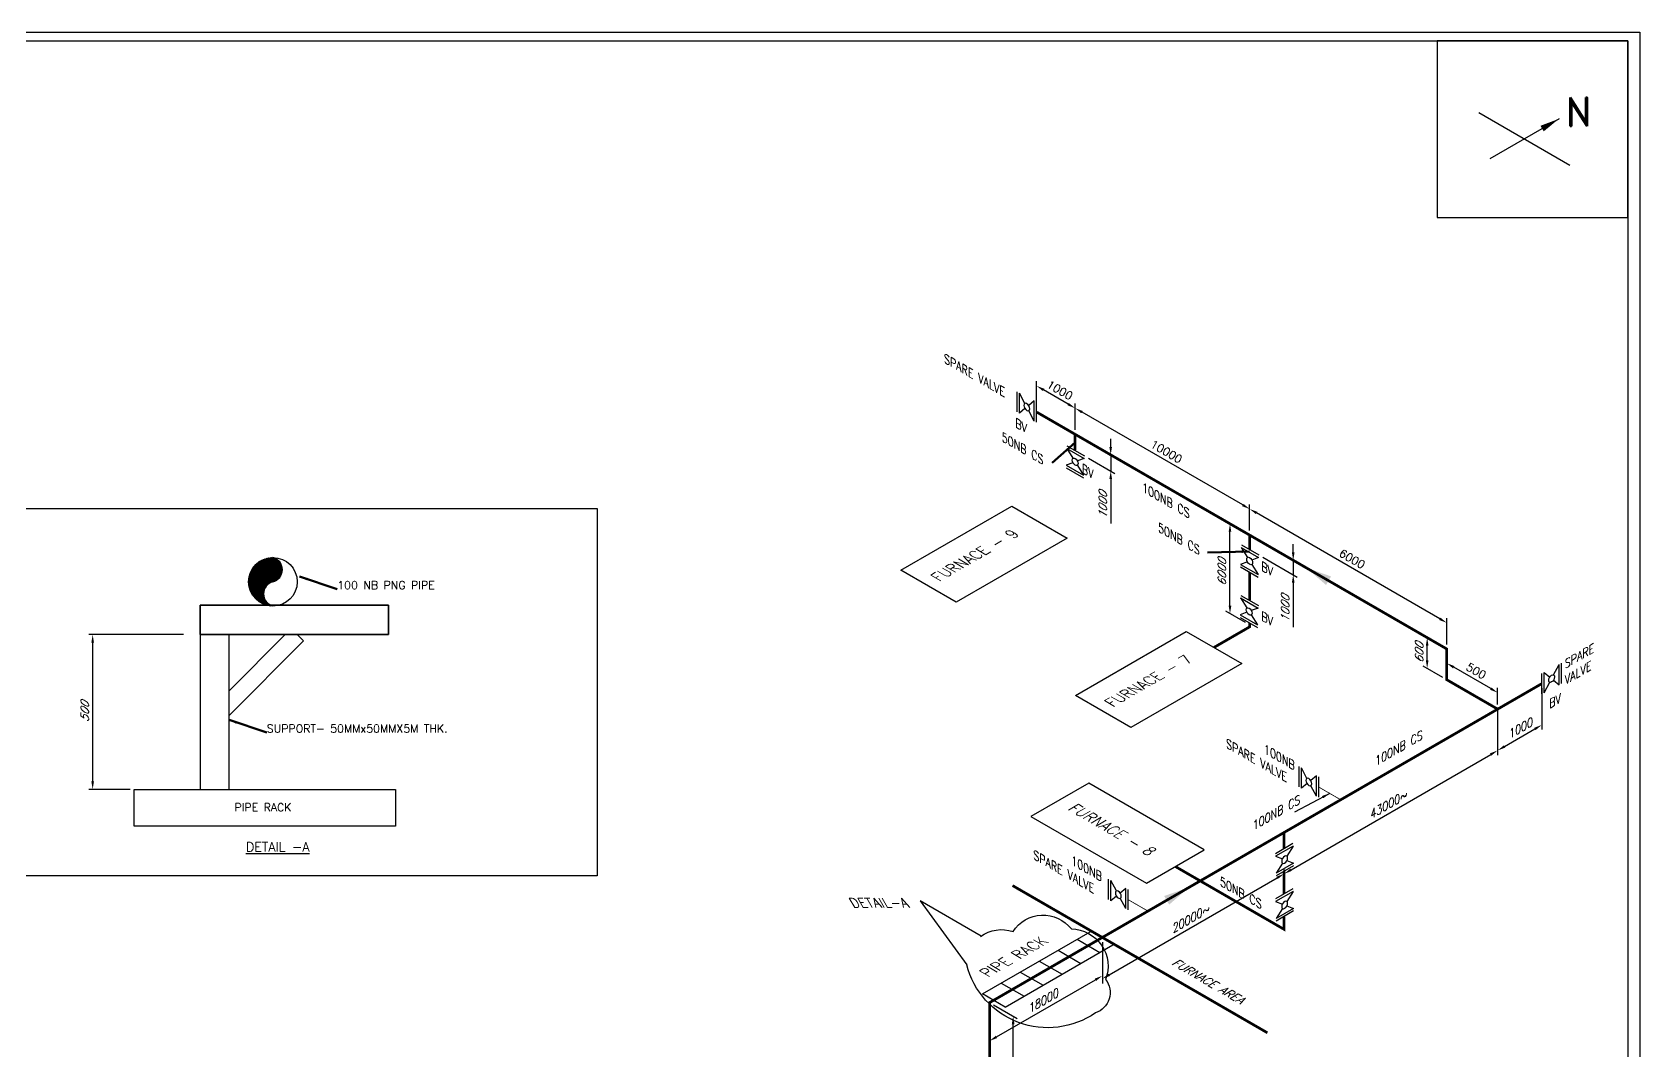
# Model space of a CAD drawing. Header units: inches. Extents: x 1015 to 1949, y 22 to 666.
# Drawn here: x 1346 to 1949, y 285 to 666 of the extents above; entities that cross this region are included whole.
import ezdxf
from ezdxf.enums import TextEntityAlignment as Align

# ---------------------------------------------------------------- set-up
doc = ezdxf.new("R2010")
doc.units = ezdxf.units.IN
doc.header["$MEASUREMENT"] = 0
doc.linetypes.add('PHANTOM', pattern=[2.5, 1.25, -0.25, 0.25, -0.25, 0.25, -0.25])
for name, color, linetype in [('CNG-Pipe', 6, 'Continuous'), ('DIM', 3, 'Continuous'), ('VALVE', 3, 'Continuous')]:
    doc.layers.add(name, color=color, linetype=linetype)
doc.styles.add('ISO30', font='romans.shx', dxfattribs={"oblique": 30})
doc.styles.add('ISO330', font='romans.shx')
doc.styles.add('ROMAND', font='ROMAND.SHX')
doc.styles.get("Standard").update_dxf_attribs({"font": 'arial.ttf'})
doc.dimstyles.new('ISO-25', dxfattribs={"dimtxt": 2, "dimasz": 2, "dimexe": 1, "dimexo": 1, "dimgap": 1, "dimtad": 1, "dimdec": 0, "dimdsep": 46, "dimtxsty": 'Standard', "dimcen": 2, "dimadec": 0, "dimazin": 0, "dimtfac": 1, "dimtdec": 0, "dimtmove": 0, "dimatfit": 0, "dimfxl": 1, "dimarcsym": 0})

# ---------------------------------------------------------------- blocks, each defined once
blk = doc.blocks.new('*D15')
at = {"layer": 'DEFPOINTS', "color": 0, "transparency": 16777216}
for p in [(1704.72, 302.59), (1713.56, 297.49), (1704.72, 250.33)]:
    blk.add_point(p, dxfattribs=at)
at = {"layer": 'DIM', "color": 0, "lineweight": -2, "transparency": 16777216}
for p, q in [((1706.22, 301.73), (1715.06, 296.62)), ((1713.56, 248.23), (1713.56, 294.49)), ((1706.22, 249.47), (1715.06, 244.36))]:
    blk.add_line(p, q, dxfattribs=at)
at = {"layer": 'DIM', "color": 0, "transparency": 16777216}
for points in [[(1713.06, 294.49), (1714.06, 294.49), (1713.56, 297.49)], [(1713.06, 248.23), (1714.06, 248.23), (1713.56, 245.23)]]:
    blk.add_solid(points, dxfattribs=at)
at = {"layer": 'DIM', "color": 0, "transparency": 16777216, "insert": (1710.56, 271.36), "char_height": 3, "attachment_point": 5, "rotation": 90, "style": 'ISO30', "bg_fill": 3, "box_fill_scale": 1.25, "bg_fill_color": 256, "bg_fill_true_color": 13158600, "bg_fill_transparency": 0}
blk.add_mtext('1000', dxfattribs=at)
blk = doc.blocks.new('*D16')
at = {"layer": 'DEFPOINTS', "color": 0, "transparency": 16777216}
for p in [(1747.01, 327.02), (1747.01, 312.66), (1704.72, 302.6)]:
    blk.add_point(p, dxfattribs=at)
at = {"layer": 'DIM', "color": 0, "lineweight": -2, "transparency": 16777216}
for p, q in [((1747.01, 325.28), (1747.01, 310.93)), ((1707.32, 289.74), (1744.41, 311.16)), ((1704.72, 300.87), (1704.72, 286.51))]:
    blk.add_line(p, q, dxfattribs=at)
at = {"layer": 'DIM', "color": 0, "transparency": 16777216}
for points in [[(1744.16, 311.59), (1744.66, 310.73), (1747.01, 312.66)], [(1707.07, 290.18), (1707.57, 289.31), (1704.72, 288.24)]]:
    blk.add_solid(points, dxfattribs=at)
at = {"layer": 'DIM', "color": 0, "transparency": 16777216, "insert": (1724.37, 303.05), "char_height": 3, "attachment_point": 5, "rotation": 30, "style": 'ISO30', "bg_fill": 3, "box_fill_scale": 1.25, "bg_fill_color": 256, "bg_fill_true_color": 13158600, "bg_fill_transparency": 0}
blk.add_mtext('18000', dxfattribs=at)
blk = doc.blocks.new('*D17')
at = {"layer": 'DEFPOINTS', "color": 0, "transparency": 16777216}
for p in [(1815.15, 350.86), (1815.15, 349.13), (1747.01, 327.02)]:
    blk.add_point(p, dxfattribs=at)
at = {"layer": 'DIM', "color": 0, "lineweight": -2, "transparency": 16777216}
for p, q in [((1815.15, 350.86), (1815.15, 352.59)), ((1749.61, 313.02), (1812.55, 349.36)), ((1747.01, 325.28), (1747.01, 309.79))]:
    blk.add_line(p, q, dxfattribs=at)
at = {"layer": 'DIM', "color": 0, "transparency": 16777216}
for points in [[(1812.3, 349.79), (1812.8, 348.93), (1815.15, 350.86)], [(1749.36, 313.45), (1749.86, 312.59), (1747.01, 311.52)]]:
    blk.add_solid(points, dxfattribs=at)
at = {"layer": 'DIM', "color": 0, "transparency": 16777216, "insert": (1779.58, 333.79), "char_height": 3, "attachment_point": 5, "rotation": 30, "style": 'ISO30', "bg_fill": 3, "box_fill_scale": 1.25, "bg_fill_color": 256, "bg_fill_true_color": 13158600, "bg_fill_transparency": 0}
blk.add_mtext('20000~', dxfattribs=at)
blk = doc.blocks.new('*D18')
at = {"layer": 'DEFPOINTS', "color": 0, "transparency": 16777216}
for p in [(1911.76, 422.13), (1895.21, 414.31)]:
    blk.add_point(p, dxfattribs=at)
at = {"layer": 'DIM', "color": 0, "lineweight": -2, "transparency": 16777216}
for p, q in [((1911.76, 420.4), (1911.76, 404.91)), ((1895.21, 412.58), (1895.21, 395.35)), ((1897.81, 398.59), (1909.17, 405.14))]:
    blk.add_line(p, q, dxfattribs=at)
at = {"layer": 'DIM', "color": 0, "transparency": 16777216}
for points in [[(1908.92, 405.58), (1909.42, 404.71), (1911.76, 406.64)], [(1897.56, 399.02), (1898.06, 398.15), (1895.21, 397.09)]]:
    blk.add_solid(points, dxfattribs=at)
at = {"layer": 'DIM', "color": 0, "transparency": 16777216, "insert": (1903.25, 405.19), "char_height": 3, "attachment_point": 5, "rotation": 30, "style": 'ISO30', "bg_fill": 3, "box_fill_scale": 1.25, "bg_fill_color": 256, "bg_fill_true_color": 13158600, "bg_fill_transparency": 0}
blk.add_mtext('1000', dxfattribs=at)
at = {"layer": 'DEFPOINTS', "color": 0, "transparency": 16777216}
blk.add_point((1911.76, 406.64), dxfattribs=at)
blk = doc.blocks.new('*D19')
at = {"layer": 'DEFPOINTS', "color": 0, "transparency": 16777216}
for p in [(1895.21, 414.31), (1895.21, 397.09), (1815.15, 349.13)]:
    blk.add_point(p, dxfattribs=at)
at = {"layer": 'DIM', "color": 0, "lineweight": -2, "transparency": 16777216}
for p, q in [((1895.21, 412.58), (1895.21, 395.35)), ((1817.74, 352.36), (1892.61, 395.59)), ((1815.15, 350.86), (1815.15, 352.59))]:
    blk.add_line(p, q, dxfattribs=at)
at = {"layer": 'DIM', "color": 0, "transparency": 16777216}
for points in [[(1892.36, 396.02), (1892.86, 395.15), (1895.21, 397.09)], [(1817.49, 352.79), (1817.99, 351.93), (1815.15, 350.86)]]:
    blk.add_solid(points, dxfattribs=at)
at = {"layer": 'DIM', "color": 0, "transparency": 16777216, "insert": (1853.68, 376.57), "char_height": 3, "attachment_point": 5, "rotation": 30, "style": 'ISO30', "bg_fill": 3, "box_fill_scale": 1.25, "bg_fill_color": 256, "bg_fill_true_color": 13158600, "bg_fill_transparency": 0}
blk.add_mtext('43000~', dxfattribs=at)
blk = doc.blocks.new('*D20')
at = {"layer": 'DEFPOINTS', "color": 0, "transparency": 16777216}
for p in [(1802.23, 487.58), (1802.23, 477.79), (1876.14, 435.12)]:
    blk.add_point(p, dxfattribs=at)
at = {"layer": 'VALVE', "color": 0, "lineweight": -2, "transparency": 16777216}
for p, q in [((1802.23, 479.52), (1802.23, 489.32)), ((1876.14, 436.85), (1876.14, 446.65))]:
    blk.add_line(p, q, dxfattribs=at)
at = {"layer": 'VALVE', "color": 0, "lineweight": -3, "transparency": 16777216}
blk.add_line((1873.54, 446.41), (1804.83, 486.08), dxfattribs=at)
at = {"layer": 'VALVE', "color": 0, "transparency": 16777216}
for points in [[(1805.08, 486.52), (1804.58, 485.65), (1802.23, 487.58)], [(1873.79, 446.85), (1873.29, 445.98), (1876.14, 444.91)]]:
    blk.add_solid(points, dxfattribs=at)
at = {"layer": 'VALVE', "color": 0, "transparency": 16777216, "insert": (1840.68, 468.85), "char_height": 3, "attachment_point": 5, "rotation": 330, "style": 'ISO330', "bg_fill": 3, "box_fill_scale": 1.25, "bg_fill_color": 256, "bg_fill_true_color": 13158600, "bg_fill_transparency": 0}
blk.add_mtext('6000', dxfattribs=at)
blk = doc.blocks.new('*D21')
at = {"layer": 'DEFPOINTS', "color": 0, "transparency": 16777216}
for p in [(1736.81, 525.36), (1736.81, 515.56), (1802.23, 477.79)]:
    blk.add_point(p, dxfattribs=at)
at = {"layer": 'VALVE', "color": 0, "lineweight": -2, "transparency": 16777216}
for p, q in [((1736.81, 517.29), (1736.81, 527.09)), ((1802.23, 479.52), (1802.23, 489.32))]:
    blk.add_line(p, q, dxfattribs=at)
at = {"layer": 'VALVE', "color": 0, "lineweight": -3, "transparency": 16777216}
blk.add_line((1799.63, 489.08), (1739.4, 523.86), dxfattribs=at)
at = {"layer": 'VALVE', "color": 0, "transparency": 16777216}
for points in [[(1739.65, 524.29), (1739.15, 523.42), (1736.81, 525.36)], [(1799.88, 489.52), (1799.38, 488.65), (1802.23, 487.58)]]:
    blk.add_solid(points, dxfattribs=at)
at = {"layer": 'VALVE', "color": 0, "transparency": 16777216, "insert": (1771.02, 509.07), "char_height": 3, "attachment_point": 5, "rotation": 330, "style": 'ISO330', "bg_fill": 3, "box_fill_scale": 1.25, "bg_fill_color": 256, "bg_fill_true_color": 13158600, "bg_fill_transparency": 0}
blk.add_mtext('10000', dxfattribs=at)
blk = doc.blocks.new('*D22')
at = {"layer": 'DEFPOINTS', "color": 0, "transparency": 16777216}
for p in [(1722.38, 523.89), (1736.81, 515.56)]:
    blk.add_point(p, dxfattribs=at)
at = {"layer": 'VALVE', "color": 0, "lineweight": -2, "transparency": 16777216}
for p, q in [((1722.38, 525.62), (1722.38, 535.42)), ((1736.81, 517.29), (1736.81, 527.09))]:
    blk.add_line(p, q, dxfattribs=at)
at = {"layer": 'VALVE', "color": 0, "lineweight": -3, "transparency": 16777216}
blk.add_line((1734.21, 526.86), (1724.98, 532.19), dxfattribs=at)
at = {"layer": 'VALVE', "color": 0, "transparency": 16777216}
for points in [[(1725.23, 532.62), (1724.73, 531.75), (1722.38, 533.69)], [(1734.46, 527.29), (1733.96, 526.42), (1736.81, 525.36)]]:
    blk.add_solid(points, dxfattribs=at)
at = {"layer": 'VALVE', "color": 0, "transparency": 16777216, "insert": (1731.09, 532.12), "char_height": 3, "attachment_point": 5, "rotation": 330, "style": 'ISO330', "bg_fill": 3, "box_fill_scale": 1.25, "bg_fill_color": 256, "bg_fill_true_color": 13158600, "bg_fill_transparency": 0}
blk.add_mtext('1000', dxfattribs=at)
at = {"layer": 'DEFPOINTS', "color": 0, "transparency": 16777216}
blk.add_point((1722.38, 533.69), dxfattribs=at)
blk = doc.blocks.new('*D24')
at = {"layer": 'DEFPOINTS', "color": 0, "transparency": 16777216}
for p in [(1802.23, 477.79), (1805.71, 470.35), (1818.57, 468.36)]:
    blk.add_point(p, dxfattribs=at)
at = {"layer": 'DIM', "color": 0, "lineweight": -2, "transparency": 16777216}
for p, q in [((1803.73, 476.92), (1820.07, 467.49)), ((1818.57, 471.36), (1818.57, 474.36)), ((1807.21, 469.48), (1820.07, 462.06)), ((1818.57, 468.36), (1818.57, 462.93)), ((1818.57, 459.93), (1818.57, 443.24))]:
    blk.add_line(p, q, dxfattribs=at)
at = {"layer": 'DIM', "color": 0, "transparency": 16777216}
for points in [[(1818.07, 471.36), (1819.07, 471.36), (1818.57, 468.36)], [(1818.07, 459.93), (1819.07, 459.93), (1818.57, 462.93)]]:
    blk.add_solid(points, dxfattribs=at)
at = {"layer": 'DIM', "color": 0, "transparency": 16777216, "insert": (1815.57, 450.08), "char_height": 3, "attachment_point": 5, "rotation": 90, "style": 'ISO30', "bg_fill": 3, "box_fill_scale": 1.25, "bg_fill_color": 256, "bg_fill_true_color": 13158600, "bg_fill_transparency": 0}
blk.add_mtext('1000', dxfattribs=at)
blk = doc.blocks.new('*D25')
at = {"layer": 'DEFPOINTS', "color": 0, "transparency": 16777216}
for p in [(1736.81, 515.56), (1740.29, 507.49), (1750.14, 507.86)]:
    blk.add_point(p, dxfattribs=at)
at = {"layer": 'DIM', "color": 0, "lineweight": -2, "transparency": 16777216}
for p, q in [((1738.31, 514.69), (1751.64, 507)), ((1750.14, 510.86), (1750.14, 513.86)), ((1741.79, 506.62), (1751.64, 500.93)), ((1750.14, 507.86), (1750.14, 501.8)), ((1750.14, 498.8), (1750.14, 482.11))]:
    blk.add_line(p, q, dxfattribs=at)
at = {"layer": 'DIM', "color": 0, "transparency": 16777216}
for points in [[(1749.64, 510.86), (1750.64, 510.86), (1750.14, 507.86)], [(1749.64, 498.8), (1750.64, 498.8), (1750.14, 501.8)]]:
    blk.add_solid(points, dxfattribs=at)
at = {"layer": 'DIM', "color": 0, "transparency": 16777216, "insert": (1747.14, 488.95), "char_height": 3, "attachment_point": 5, "rotation": 90, "style": 'ISO30', "bg_fill": 3, "box_fill_scale": 1.25, "bg_fill_color": 256, "bg_fill_true_color": 13158600, "bg_fill_transparency": 0}
blk.add_mtext('1000', dxfattribs=at)
blk = doc.blocks.new('*D27')
at = {"layer": 'DEFPOINTS', "color": 0, "transparency": 16777216}
for p in [(1876.14, 429.78), (1876.14, 423.59), (1895.21, 412.58)]:
    blk.add_point(p, dxfattribs=at)
at = {"layer": 'VALVE', "color": 0, "lineweight": -2, "transparency": 16777216}
for p, q in [((1876.14, 425.32), (1876.14, 431.51)), ((1895.21, 414.31), (1895.21, 420.5))]:
    blk.add_line(p, q, dxfattribs=at)
at = {"layer": 'VALVE', "color": 0, "lineweight": -3, "transparency": 16777216}
blk.add_line((1892.61, 420.26), (1878.74, 428.28), dxfattribs=at)
at = {"layer": 'VALVE', "color": 0, "transparency": 16777216}
for points in [[(1878.99, 428.71), (1878.49, 427.84), (1876.14, 429.78)], [(1892.86, 420.7), (1892.36, 419.83), (1895.21, 418.76)]]:
    blk.add_solid(points, dxfattribs=at)
at = {"layer": 'VALVE', "color": 0, "transparency": 16777216, "insert": (1887.17, 426.87), "char_height": 3, "attachment_point": 5, "rotation": 330, "style": 'ISO330', "bg_fill": 3, "box_fill_scale": 1.25, "bg_fill_color": 256, "bg_fill_true_color": 13158600, "bg_fill_transparency": 0}
blk.add_mtext('500', dxfattribs=at)
blk = doc.blocks.new('*D28')
at = {"layer": 'DEFPOINTS', "color": 0, "transparency": 16777216}
for p in [(1852.44, 448.8), (1876.14, 423.57)]:
    blk.add_point(p, dxfattribs=at)
at = {"layer": 'DIM', "color": 0, "lineweight": -2, "transparency": 16777216}
for p, q in [((1853.94, 447.93), (1870.28, 438.5)), ((1868.78, 430.82), (1868.78, 436.37)), ((1874.64, 424.43), (1867.28, 428.68))]:
    blk.add_line(p, q, dxfattribs=at)
at = {"layer": 'DIM', "color": 0, "transparency": 16777216}
for points in [[(1868.28, 436.37), (1869.28, 436.37), (1868.78, 439.37)], [(1868.28, 430.82), (1869.28, 430.82), (1868.78, 427.82)]]:
    blk.add_solid(points, dxfattribs=at)
at = {"layer": 'DIM', "color": 0, "transparency": 16777216, "insert": (1865.78, 433.59), "char_height": 3, "attachment_point": 5, "rotation": 90, "style": 'ISO30', "bg_fill": 3, "box_fill_scale": 1.25, "bg_fill_color": 256, "bg_fill_true_color": 13158600, "bg_fill_transparency": 0}
blk.add_mtext('600', dxfattribs=at)
at = {"layer": 'DEFPOINTS', "color": 0, "transparency": 16777216}
blk.add_point((1868.78, 439.37), dxfattribs=at)
blk = doc.blocks.new('*D29')
at = {"layer": 'DEFPOINTS', "color": 0, "transparency": 16777216}
for p in [(1368.48, 440.51), (1404.01, 440.51), (1384.09, 382.51)]:
    blk.add_point(p, dxfattribs=at)
at = {"layer": 'DIM', "color": 0, "lineweight": -2, "transparency": 16777216}
for p, q in [((1402.51, 440.51), (1366.98, 440.51)), ((1368.48, 385.51), (1368.48, 437.51)), ((1382.59, 382.51), (1366.98, 382.51))]:
    blk.add_line(p, q, dxfattribs=at)
at = {"layer": 'DIM', "color": 0, "transparency": 16777216}
for points in [[(1367.98, 437.51), (1368.98, 437.51), (1368.48, 440.51)], [(1367.98, 385.51), (1368.98, 385.51), (1368.48, 382.51)]]:
    blk.add_solid(points, dxfattribs=at)
at = {"layer": 'DIM', "color": 0, "transparency": 16777216, "insert": (1365.48, 411.51), "char_height": 3, "attachment_point": 5, "rotation": 90, "style": 'ISO30', "bg_fill": 3, "box_fill_scale": 1.25, "bg_fill_color": 256, "bg_fill_true_color": 13158600, "bg_fill_transparency": 0}
blk.add_mtext('500', dxfattribs=at)
blk = doc.blocks.new('*D30')
at = {"layer": 'DEFPOINTS', "color": 0, "transparency": 16777216}
for p in [(1794.86, 482.04), (1799.26, 479.5), (1802.23, 444.13)]:
    blk.add_point(p, dxfattribs=at)
at = {"layer": 'DIM', "color": 0, "lineweight": -2, "transparency": 16777216}
for p, q in [((1797.76, 480.37), (1793.36, 482.91)), ((1794.86, 451.38), (1794.86, 479.04)), ((1800.73, 444.99), (1793.36, 449.25))]:
    blk.add_line(p, q, dxfattribs=at)
at = {"layer": 'DIM', "color": 0, "transparency": 16777216}
for points in [[(1794.36, 479.04), (1795.36, 479.04), (1794.86, 482.04)], [(1794.36, 451.38), (1795.36, 451.38), (1794.86, 448.38)]]:
    blk.add_solid(points, dxfattribs=at)
at = {"layer": 'DIM', "color": 0, "transparency": 16777216, "insert": (1791.86, 463.77), "char_height": 3, "attachment_point": 5, "rotation": 90, "style": 'ISO30', "bg_fill": 3, "box_fill_scale": 1.25, "bg_fill_color": 256, "bg_fill_true_color": 13158600, "bg_fill_transparency": 0}
blk.add_mtext('6000', dxfattribs=at)

msp = doc.modelspace()

# ---------------------------------------------------------------- hatches: boundary and pattern name
h = msp.add_hatch()
h.set_pattern_fill('ANSI32', color=256)
h.set_pattern_definition([(45, (-79.49478, -1.9855), (-0.26516504, 0.26516504), []), (45, (-79.318, -1.9855), (-0.26516504, 0.26516504), [])])
h.paths.add_polyline_path([(1436.04, 469.38, 0.414214), (1426.94, 460.29, 0.376438), (1434.85, 451.27), (1436.02, 451.27, -0.778621), (1436.04, 460.29, 0.780473)])

# ---------------------------------------------------------------- linework, layer by layer
for p, q in [((1888.17, 636.1), (1922.31, 616.39)), ((1918.22, 633.73), (1892.26, 618.75))]:
    msp.add_line(p, q)
at = {"color": 253}
msp.add_line((1710.59, 300.9), (1702.02, 305.84), dxfattribs=at)
for points in [[(1944.04, 663.06), (1872.57, 663.06), (1872.57, 596.82), (1944.04, 596.82)], [(1479.35, 440.51), (1479.35, 451.5), (1408.77, 451.5), (1408.77, 440.51)], [(1408.77, 451.5), (1479.35, 451.5), (1479.35, 440.51), (1408.77, 440.51)], [(1408.77, 382.51), (1419.6, 382.51), (1419.6, 440.51), (1408.77, 440.51)], [(1384.09, 382.51), (1481.95, 382.51), (1481.95, 368.76), (1384.09, 368.76)]]:
    msp.add_lwpolyline(points, close=True)
for points in [[(1419.6, 419.49), (1440.62, 440.51)], [(1445.17, 440.51), (1447.55, 438.13), (1419.6, 410.17)], [(1701.58, 327.49), (1678.68, 340.71), (1696.16, 316.71)]]:
    msp.add_lwpolyline(points)
msp.add_circle((1436.04, 460.29), 9.1)
for centre, radius, start, end in [((1434.9, 464.84), 4.69, 284.05782, 75.94218), ((1437.17, 455.77), 4.65, 104.05782, 255.6781)]:
    msp.add_arc(centre, radius, start, end)
msp.add_solid([(1911.27, 631.18), (1918.16, 633.77), (1912.49, 629.08)])
at = {"layer": 'CNG-Pipe', "color": 4}
for points in [[(1715.05, 523.98), (1715.05, 531.53)], [(1715.91, 523.49), (1715.91, 531.03)], [(1717.98, 527.14), (1715.91, 531.03)], [(1718, 525.2), (1715.91, 523.49)], [(1916.17, 425.38), (1918.24, 429.28)], [(1918.24, 421.73), (1918.24, 429.28)], [(1919.09, 422.22), (1919.09, 429.77)], [(1916.14, 423.44), (1918.24, 421.73)]]:
    msp.add_lwpolyline(points, dxfattribs=at)
at = {"layer": 'CNG-Pipe', "color": 5}
for points, const_width in [([(1895.21, 412.58), (1876.14, 423.59), (1876.14, 435.12), (1722.38, 523.89)], 1), ([(1736.81, 515.56), (1736.81, 509.5)], 1), ([(1747.01, 327.02), (1911.76, 422.13)], 1), ([(1836.38, 378.61), (1828.12, 383.38)], 0.3), ([(1815.15, 366.35), (1815.15, 360.29)], 1), ([(1815.15, 334.86), (1815.15, 330.05), (1774.37, 353.6)], 1), ([(1815.15, 351.83), (1815.15, 343.32)], 1), ([(1764.12, 336.89), (1756.66, 341.19)], 0.3), ([(1704.72, 250.33), (1704.72, 302.59), (1747.01, 327.02)], 1)]:
    msp.add_lwpolyline(points, dxfattribs=dict(at, const_width=const_width))

# ---------------------------------------------------------------- texts
at = {"style": 'ROMAND'}
msp.add_text('N', height=10.67, dxfattribs=at).set_placement((1925.58, 641.72), align=Align.TOP_CENTER)
at = {"layer": 'VALVE', "color": 0, "style": 'ROMAND'}
for s, height, rotation, oblique, p in [('SPARE VALVE', 3, 330, 330, (1687.67, 542.54)), ('BV', 3, 330, 330, (1714.41, 518.36)), ('FURNACE - 9', 3.75, 30, 330, (1685.85, 460.33)), ('SPARE', 3, 30, 30, (1920.39, 427.61)), ('FURNACE - 7', 3.75, 30, 330, (1751.06, 413.28)), ('VALVE', 3, 30, 30, (1920.39, 421.61)), ('BV', 3, 30, 30, (1914.57, 412.69)), ('FURNACE - 8', 3.75, 330, 30, (1733.71, 375.09))]:
    msp.add_text(s, height=height, rotation=rotation, dxfattribs=dict(at, oblique=oblique)).set_placement(p)
for s, height, p in [('100 NB PNG PIPE', 3, (1460.19, 457.53)), ('SUPPORT- 50MMx50MMX5M THK.', 3, (1433.77, 403.78)), ('PIPE RACK', 3, (1421.65, 374.28)), ('%%UDETAIL -A', 3.5, (1425.91, 359.17))]:
    msp.add_text(s, height=height, dxfattribs=at).set_placement(p)
at = {"layer": 'VALVE', "color": 0, "style": 'ROMAND', "oblique": 330}
msp.add_text('DETAIL-A', height=3.5, dxfattribs=at).set_placement((1653.57, 338.28))

# ---------------------------------------------------------------- leaders
at = {"layer": 'VALVE', "color": 0}
for points in [[(1446.01, 462.26), (1460.19, 457.53)], [(1419.6, 408.51), (1433.77, 403.78)]]:
    msp.add_leader(points, dimstyle='ISO-25', override={"dimtxt": 3, "dimasz": 3, "dimexe": 1.5, "dimexo": 1.5, "dimgap": 1.5, "dimtxsty": 'ISO330', "dimfxl": 1.25, "dimtfill": 1, "dimlwd": 65533, "dimarcsym": 1}, dxfattribs=at)

# ---------------------------------------------------------------- next in the draw order: dimensions: what is measured, and where the dimension line sits
at = {"layer": 'DIM', "color": 0}
dim = msp.add_linear_dim(base=(1911.76, 406.64), p1=(1895.21, 414.31), p2=(1911.76, 422.13), angle=30, text='1000', dimstyle='ISO-25', override={"dimtxt": 3, "dimasz": 3, "dimexe": 1.5, "dimexo": 1.5, "dimgap": 1.5, "dimtxsty": 'ISO30', "dimfxl": 1.25, "dimtfill": 1, "dimarcsym": 1}, dxfattribs=at)
dim.commit()
dim.dimension.update_dxf_attribs({"geometry": '*D18', "text_midpoint": (1904.75, 402.6), "dimtype": 160})
dim = msp.add_linear_dim(base=(1713.56, 297.49), p1=(1704.72, 250.33), p2=(1704.72, 302.59), angle=90, text='1000', dimstyle='ISO-25', override={"dimtxt": 3, "dimasz": 3, "dimexe": 1.5, "dimexo": 1.5, "dimgap": 1.5, "dimtxsty": 'ISO30', "dimfxl": 1.25, "dimtfill": 1, "dimarcsym": 1}, dxfattribs=at)
dim.commit()
dim.dimension.update_dxf_attribs({"geometry": '*D15', "text_midpoint": (1710.56, 271.36)})
at = {"layer": 'VALVE', "color": 0}
dim = msp.add_linear_dim(base=(1802.23, 487.58), p1=(1876.14, 435.12), p2=(1802.23, 477.79), angle=330, text='6000', dimstyle='ISO-25', override={"dimtxt": 3, "dimasz": 3, "dimexe": 1.5, "dimexo": 1.5, "dimgap": 1.5, "dimtxsty": 'ISO330', "dimfxl": 1.25, "dimtfill": 1, "dimlwd": 65533, "dimarcsym": 1}, dxfattribs=at)
dim.commit()
dim.dimension.update_dxf_attribs({"geometry": '*D20', "text_midpoint": (1840.68, 468.85)})

# ---------------------------------------------------------------- next in the draw order: linework, layer by layer
msp.add_lwpolyline([(1778.46, 441.69), (1799.24, 429.69), (1757.67, 405.69), (1736.89, 417.69)], close=True)
at = {"layer": 'CNG-Pipe', "color": 4}
for points in [[(1799.07, 473.17), (1805.61, 469.39)], [(1799.07, 473.17), (1801.41, 469.42)], [(1799.18, 474.12), (1805.71, 470.35)], [(1801.39, 467.79), (1798.86, 466.83)], [(1798.86, 466.83), (1805.39, 463.06)], [(1798.86, 465.85), (1805.39, 462.07)], [(1803.05, 466.8), (1805.39, 463.06)], [(1805.61, 469.39), (1803.08, 468.43)], [(1911.76, 418.36), (1911.76, 425.9)], [(1912.65, 418.74), (1912.65, 426.29)], [(1912.65, 426.29), (1914.74, 424.58)], [(1912.65, 418.74), (1914.72, 422.64)]]:
    msp.add_lwpolyline(points, dxfattribs=at)
at = {"layer": 'CNG-Pipe', "color": 5, "const_width": 1}
for points in [[(1802.23, 463.9), (1802.23, 453.31)], [(1802.23, 444.85), (1802.23, 443.41), (1788.86, 435.69)]]:
    msp.add_lwpolyline(points, dxfattribs=at)
at = {"layer": 'CNG-Pipe', "color": 4}
for centre, major_axis in [((1802.23, 468.11), (0.78, -1.34)), ((1915.44, 424.01), (0.78, 1.34))]:
    msp.add_ellipse(centre, major_axis=major_axis, ratio=0.57735, dxfattribs=at)
at = {"layer": 'VALVE'}
msp.add_solid([(1830.88, 459.09), (1823.46, 465.53), (1832.75, 462.32)], dxfattribs=at)

# ---------------------------------------------------------------- next in the draw order: texts
at = {"layer": 'VALVE', "color": 0, "style": 'ROMAND', "oblique": 330}
msp.add_text('BV', height=3, rotation=330, dxfattribs=at).set_placement((1806.63, 464.66))

# ---------------------------------------------------------------- next in the draw order: dimensions: what is measured, and where the dimension line sits
at = {"layer": 'DIM', "color": 0}
dim = msp.add_linear_dim(base=(1747.01, 312.66), p1=(1704.72, 302.6), p2=(1747.01, 327.02), angle=30, text='18000', dimstyle='ISO-25', override={"dimtxt": 3, "dimasz": 3, "dimexe": 1.5, "dimexo": 1.5, "dimgap": 1.5, "dimtxsty": 'ISO30', "dimfxl": 1.25, "dimtfill": 1, "dimarcsym": 1}, dxfattribs=at)
dim.commit()
dim.dimension.update_dxf_attribs({"geometry": '*D16', "text_midpoint": (1724.37, 303.05)})
at = {"layer": 'VALVE', "color": 0}
dim = msp.add_linear_dim(base=(1736.81, 525.36), p1=(1802.23, 477.79), p2=(1736.81, 515.56), angle=330, text='10000', dimstyle='ISO-25', override={"dimtxt": 3, "dimasz": 3, "dimexe": 1.5, "dimexo": 1.5, "dimgap": 1.5, "dimtxsty": 'ISO330', "dimfxl": 1.25, "dimtfill": 1, "dimlwd": 65533, "dimarcsym": 1}, dxfattribs=at)
dim.commit()
dim.dimension.update_dxf_attribs({"geometry": '*D21', "text_midpoint": (1771.02, 509.07)})

# ---------------------------------------------------------------- next in the draw order: leaders
msp.add_leader([(1802.23, 471.64), (1786.46, 471.29)], dimstyle='ISO-25', override={"dimtxt": 3, "dimasz": 3, "dimexe": 1.5, "dimexo": 1.5, "dimgap": 1.5, "dimtxsty": 'ISO330', "dimfxl": 1.25, "dimtfill": 1, "dimlwd": 65533, "dimarcsym": 1}, dxfattribs=at)

# ---------------------------------------------------------------- next in the draw order: linework, layer by layer
msp.add_lwpolyline([(1713.03, 488.62), (1733.82, 476.62), (1692.25, 452.62), (1671.46, 464.62)], close=True)
at = {"color": 253}
for points in [[(1702.02, 305.84), (1743.28, 329.66)], [(1730.43, 322.24), (1739, 317.3)], [(1716.22, 314.04), (1724.79, 309.1)], [(1723.33, 318.14), (1731.89, 313.2)], [(1709.12, 309.94), (1717.69, 305)]]:
    msp.add_lwpolyline(points, dxfattribs=at)
at = {"layer": 'CNG-Pipe', "color": 4}
for points in [[(1733.64, 510.3), (1740.18, 506.53)], [(1733.64, 510.3), (1735.98, 506.56)], [(1733.75, 511.26), (1740.29, 507.49)], [(1740.18, 506.53), (1737.65, 505.57)], [(1735.96, 504.93), (1733.43, 503.97)], [(1733.43, 503.97), (1739.97, 500.19)], [(1733.43, 502.98), (1739.97, 499.21)], [(1737.63, 503.93), (1739.97, 500.19)]]:
    msp.add_lwpolyline(points, dxfattribs=at)
at = {"layer": 'CNG-Pipe', "color": 5, "const_width": 1}
msp.add_lwpolyline([(1802.23, 477.79), (1802.23, 472.36)], dxfattribs=at)
at = {"layer": 'CNG-Pipe', "color": 4}
msp.add_ellipse((1736.81, 505.25), major_axis=(0.78, -1.34), ratio=0.57735, dxfattribs=at)

# ---------------------------------------------------------------- next in the draw order: texts
at = {"layer": 'VALVE', "color": 0, "style": 'ROMAND', "oblique": 330}
for s, height, rotation, p in [('BV', 3, 330, (1739.32, 501.23)), ('100NB CS', 3, 330, (1761.92, 494.22)), ('50NB CS', 3, 330, (1767.93, 479.2)), ('PIPE RACK', 3.75, 30, (1704.15, 312.02))]:
    msp.add_text(s, height=height, rotation=rotation, dxfattribs=at).set_placement(p)

# ---------------------------------------------------------------- next in the draw order: dimensions: what is measured, and where the dimension line sits
at = {"layer": 'DIM', "color": 0}
dim = msp.add_linear_dim(base=(1815.15, 350.86), p1=(1747.01, 327.02), p2=(1815.15, 349.13), angle=30, text='20000~', dimstyle='ISO-25', override={"dimtxt": 3, "dimasz": 3, "dimexe": 1.5, "dimexo": 1.5, "dimgap": 1.5, "dimtxsty": 'ISO30', "dimfxl": 1.25, "dimtfill": 1, "dimarcsym": 1}, dxfattribs=at)
dim.commit()
dim.dimension.update_dxf_attribs({"geometry": '*D17', "text_midpoint": (1779.58, 333.79)})
at = {"layer": 'VALVE', "color": 0}
dim = msp.add_linear_dim(base=(1722.38, 533.69), p1=(1736.81, 515.56), p2=(1722.38, 523.89), angle=330, text='1000', dimstyle='ISO-25', override={"dimtxt": 3, "dimasz": 3, "dimexe": 1.5, "dimexo": 1.5, "dimgap": 1.5, "dimtxsty": 'ISO330', "dimfxl": 1.25, "dimtfill": 1, "dimlwd": 65533, "dimarcsym": 1}, dxfattribs=at)
dim.commit()
dim.dimension.update_dxf_attribs({"geometry": '*D22', "text_midpoint": (1731.09, 532.12)})

# ---------------------------------------------------------------- next in the draw order: leaders
msp.add_leader([(1736.81, 512.53), (1728.25, 504.92)], dimstyle='ISO-25', override={"dimtxt": 3, "dimasz": 3, "dimexe": 1.5, "dimexo": 1.5, "dimgap": 1.5, "dimtxsty": 'ISO330', "dimfxl": 1.25, "dimtfill": 1, "dimlwd": 65533, "dimarcsym": 1}, dxfattribs=at)

# ---------------------------------------------------------------- next in the draw order: linework, layer by layer
msp.add_lwpolyline([(1785.19, 359.85), (1741.89, 384.85), (1720.24, 372.35), (1763.54, 347.35), (1785.19, 359.85)])
at = {"linetype": 'PHANTOM', "ltscale": 15, "const_width": 1}
msp.add_lwpolyline([(1713.35, 346.45), (1808.9, 291.28)], dxfattribs=at)
msp.add_lwpolyline([(1701.35, 327.33, -0.250405), (1713.52, 329.24, -0.520567), (1735.38, 330.2, -0.520567), (1748.24, 311.25, -0.520567), (1744.38, 298.73, -0.520567), (1696.16, 316.71, -0.003544), (1696.16, 316.9)], format="xyb")
at = {"color": 253}
for points in [[(1737.53, 326.35), (1746.1, 321.4)], [(1710.59, 300.9), (1750.96, 324.2)]]:
    msp.add_lwpolyline(points, dxfattribs=at)
at = {"layer": 'CNG-Pipe', "color": 4}
for points in [[(1721.5, 528.05), (1719.4, 526.34)], [(1721.5, 520.5), (1719.43, 524.4)], [(1721.5, 520.5), (1721.5, 528.05)], [(1722.38, 520.12), (1722.38, 527.66)], [(1749.34, 341.28), (1749.34, 348.83)], [(1750.19, 340.79), (1750.19, 348.34)], [(1752.26, 344.44), (1750.19, 348.34)], [(1755.78, 345.35), (1753.69, 343.64)], [(1755.78, 337.81), (1755.78, 345.35)], [(1756.66, 337.42), (1756.66, 344.97)], [(1818.41, 345.21), (1811.88, 341.44)], [(1818.52, 344.25), (1811.98, 340.48)], [(1818.52, 344.25), (1816.18, 340.51)], [(1752.29, 342.5), (1750.19, 340.79)], [(1755.78, 337.81), (1753.71, 341.7)], [(1811.98, 340.48), (1814.51, 339.52)], [(1818.73, 337.92), (1812.2, 334.14)], [(1814.54, 337.89), (1812.2, 334.14)], [(1816.2, 338.88), (1818.73, 337.92)], [(1818.73, 336.93), (1812.2, 333.16)]]:
    msp.add_lwpolyline(points, dxfattribs=at)
at = {"layer": 'CNG-Pipe', "color": 4, "extrusion": (0, 0, -1)}
for centre, major_axis in [((1718.7, 525.77), (-0.78, 1.34)), ((1752.99, 343.07), (-0.78, 1.34)), ((1815.36, 339.2), (-0.78, -1.34))]:
    msp.add_ellipse(centre, major_axis=major_axis, ratio=0.57735, dxfattribs=at)
at = {"layer": 'VALVE'}
msp.add_solid([(1770.19, 342.55), (1779.48, 345.76), (1772.06, 339.32)], dxfattribs=at)

# ---------------------------------------------------------------- next in the draw order: texts
at = {"layer": 'VALVE', "color": 0, "style": 'ROMAND'}
for s, oblique, p in [('50NB CS', 330, (1709.32, 513.06)), ('SPARE VALVE', 330, (1721.14, 356.54)), ('100NB', 330, (1735.36, 354.45)), ('50NB CS', 330, (1791.13, 346.53)), ('FURNACE AREA', 30, (1772.7, 316.99))]:
    msp.add_text(s, height=3, rotation=330, dxfattribs=dict(at, oblique=oblique)).set_placement(p)

# ---------------------------------------------------------------- next in the draw order: dimensions: what is measured, and where the dimension line sits
at = {"layer": 'DIM', "color": 0}
for base, p1, p2, picture, middle in [((1750.14, 507.86), (1740.29, 507.49), (1736.81, 515.56), '*D25', (1750.14, 488.95)), ((1818.57, 468.36), (1805.71, 470.35), (1802.23, 477.79), '*D24', (1818.57, 450.08))]:
    dim = msp.add_linear_dim(base=base, p1=p1, p2=p2, angle=90, text='1000', dimstyle='ISO-25', override={"dimtxt": 3, "dimasz": 3, "dimexe": 1.5, "dimexo": 1.5, "dimgap": 1.5, "dimtxsty": 'ISO30', "dimfxl": 1.25, "dimtfill": 1, "dimarcsym": 1}, dxfattribs=at)
    dim.commit()
    dim.dimension.update_dxf_attribs({"geometry": picture, "text_midpoint": middle, "dimtype": 160})
dim = msp.add_linear_dim(base=(1895.21, 397.09), p1=(1815.15, 349.13), p2=(1895.21, 414.31), angle=30, text='43000~', dimstyle='ISO-25', override={"dimtxt": 3, "dimasz": 3, "dimexe": 1.5, "dimexo": 1.5, "dimgap": 1.5, "dimtxsty": 'ISO30', "dimfxl": 1.25, "dimtfill": 1, "dimarcsym": 1}, dxfattribs=at)
dim.commit()
dim.dimension.update_dxf_attribs({"geometry": '*D19', "text_midpoint": (1853.68, 376.57)})

# ---------------------------------------------------------------- next in the draw order: linework, layer by layer
for points in [[(1014.78, 666.26), (1948.52, 666.26), (1948.52, 22.1), (1014.78, 22.1)], [(1017.97, 663.06), (1944.04, 663.06), (1944.04, 26.57), (1017.97, 26.57)]]:
    msp.add_lwpolyline(points, close=True)
msp.add_lwpolyline([(1895.21, 412.58), (1895.21, 412.58)])
at = {"layer": 'CNG-Pipe', "color": 4}
for points in [[(1798.86, 454.24), (1805.39, 450.46)], [(1798.86, 454.24), (1801.2, 450.5)], [(1798.96, 455.2), (1805.5, 451.42)], [(1801.17, 448.86), (1798.64, 447.9)], [(1798.64, 447.9), (1805.18, 444.13)], [(1798.64, 446.92), (1805.18, 443.14)], [(1802.84, 447.87), (1805.18, 444.13)], [(1805.39, 450.46), (1802.86, 449.5)], [(1820.79, 383.47), (1820.79, 391.02)], [(1821.64, 382.98), (1821.64, 390.53)], [(1823.71, 386.63), (1821.64, 390.53)], [(1827.24, 387.54), (1825.14, 385.83)], [(1827.24, 380), (1827.24, 387.54)], [(1828.12, 379.61), (1828.12, 387.16)], [(1823.74, 384.69), (1821.64, 382.98)], [(1827.24, 380), (1825.17, 383.89)], [(1818.41, 362.18), (1811.88, 358.41)], [(1818.52, 361.22), (1811.98, 357.45)], [(1811.98, 357.45), (1814.51, 356.49)], [(1818.52, 361.22), (1816.18, 357.48)], [(1816.2, 355.85), (1818.73, 354.89)], [(1818.73, 354.89), (1812.2, 351.11)], [(1814.54, 354.85), (1812.2, 351.11)], [(1818.73, 353.9), (1812.2, 350.13)]]:
    msp.add_lwpolyline(points, dxfattribs=at)
msp.add_ellipse((1802.02, 449.18), major_axis=(0.78, -1.34), ratio=0.57735, dxfattribs=at)
at = {"layer": 'CNG-Pipe', "color": 4, "extrusion": (0, 0, -1)}
for centre, major_axis in [((1824.44, 385.26), (-0.78, 1.34)), ((1815.36, 356.17), (-0.78, -1.34))]:
    msp.add_ellipse(centre, major_axis=major_axis, ratio=0.57735, dxfattribs=at)

# ---------------------------------------------------------------- next in the draw order: texts
at = {"layer": 'VALVE', "color": 0, "style": 'ROMAND'}
for s, rotation, oblique, p in [('BV', 330, 330, (1806.63, 445.98)), ('100NB CS', 30, 30, (1849.31, 391.16)), ('SPARE VALVE', 330, 330, (1793.41, 398.26)), ('100NB', 330, 330, (1807.62, 396.17)), ('100NB CS', 30, 30, (1803.42, 366.99))]:
    msp.add_text(s, height=3, rotation=rotation, dxfattribs=dict(at, oblique=oblique)).set_placement(p)

# ---------------------------------------------------------------- next in the draw order: leaders
at = {"layer": 'DIM', "color": 0}
msp.add_leader([(1832.25, 381), (1819.04, 373.97)], dimstyle='ISO-25', override={"dimtxt": 3, "dimasz": 3, "dimexe": 1.5, "dimexo": 1.5, "dimgap": 1.5, "dimtxsty": 'ISO30', "dimfxl": 1.25, "dimtfill": 1, "dimarcsym": 1}, dxfattribs=at)

# ---------------------------------------------------------------- next in the draw order: dimensions: what is measured, and where the dimension line sits
dim = msp.add_linear_dim(base=(1794.86, 482.04), p1=(1802.23, 444.13), p2=(1799.26, 479.5), angle=90, text='6000', dimstyle='ISO-25', override={"dimtxt": 3, "dimasz": 3, "dimexe": 1.5, "dimexo": 1.5, "dimgap": 1.5, "dimtxsty": 'ISO30', "dimfxl": 1.25, "dimtfill": 1, "dimarcsym": 1}, dxfattribs=at)
dim.commit()
dim.dimension.update_dxf_attribs({"geometry": '*D30', "text_midpoint": (1794.86, 463.77), "dimtype": 160})
dim = msp.add_linear_dim(base=(1368.48, 440.51), p1=(1384.09, 382.51), p2=(1404.01, 440.51), angle=90, text='500', dimstyle='ISO-25', override={"dimtxt": 3, "dimasz": 3, "dimexe": 1.5, "dimexo": 1.5, "dimgap": 1.5, "dimtxsty": 'ISO30', "dimfxl": 1.25, "dimtfill": 1, "dimarcsym": 1}, dxfattribs=at)
dim.commit()
dim.dimension.update_dxf_attribs({"geometry": '*D29', "text_midpoint": (1365.48, 411.51)})
at = {"layer": 'VALVE', "color": 0}
dim = msp.add_linear_dim(base=(1876.14, 429.78), p1=(1895.21, 412.58), p2=(1876.14, 423.59), angle=330, text='500', dimstyle='ISO-25', override={"dimtxt": 3, "dimasz": 3, "dimexe": 1.5, "dimexo": 1.5, "dimgap": 1.5, "dimtxsty": 'ISO330', "dimfxl": 1.25, "dimtfill": 1, "dimlwd": 65533, "dimarcsym": 1}, dxfattribs=at)
dim.commit()
dim.dimension.update_dxf_attribs({"geometry": '*D27', "text_midpoint": (1887.17, 426.87)})

# ---------------------------------------------------------------- next in the draw order: linework, layer by layer
msp.add_lwpolyline([(1299.31, 487.71), (1557.67, 487.71), (1557.67, 350.05), (1299.31, 350.05)], close=True)

# ---------------------------------------------------------------- next in the draw order: dimensions: what is measured, and where the dimension line sits
at = {"layer": 'DIM', "color": 0}
dim = msp.add_linear_dim(base=(1868.78, 439.37), p1=(1876.14, 423.57), p2=(1852.44, 448.8), angle=90, text='600', dimstyle='ISO-25', override={"dimtxt": 3, "dimasz": 3, "dimexe": 1.5, "dimexo": 1.5, "dimgap": 1.5, "dimtxsty": 'ISO30', "dimfxl": 1.25, "dimtfill": 1, "dimarcsym": 1}, dxfattribs=at)
dim.commit()
dim.dimension.update_dxf_attribs({"geometry": '*D28', "text_midpoint": (1865.78, 433.59)})

doc.saveas('drawing.dxf')
